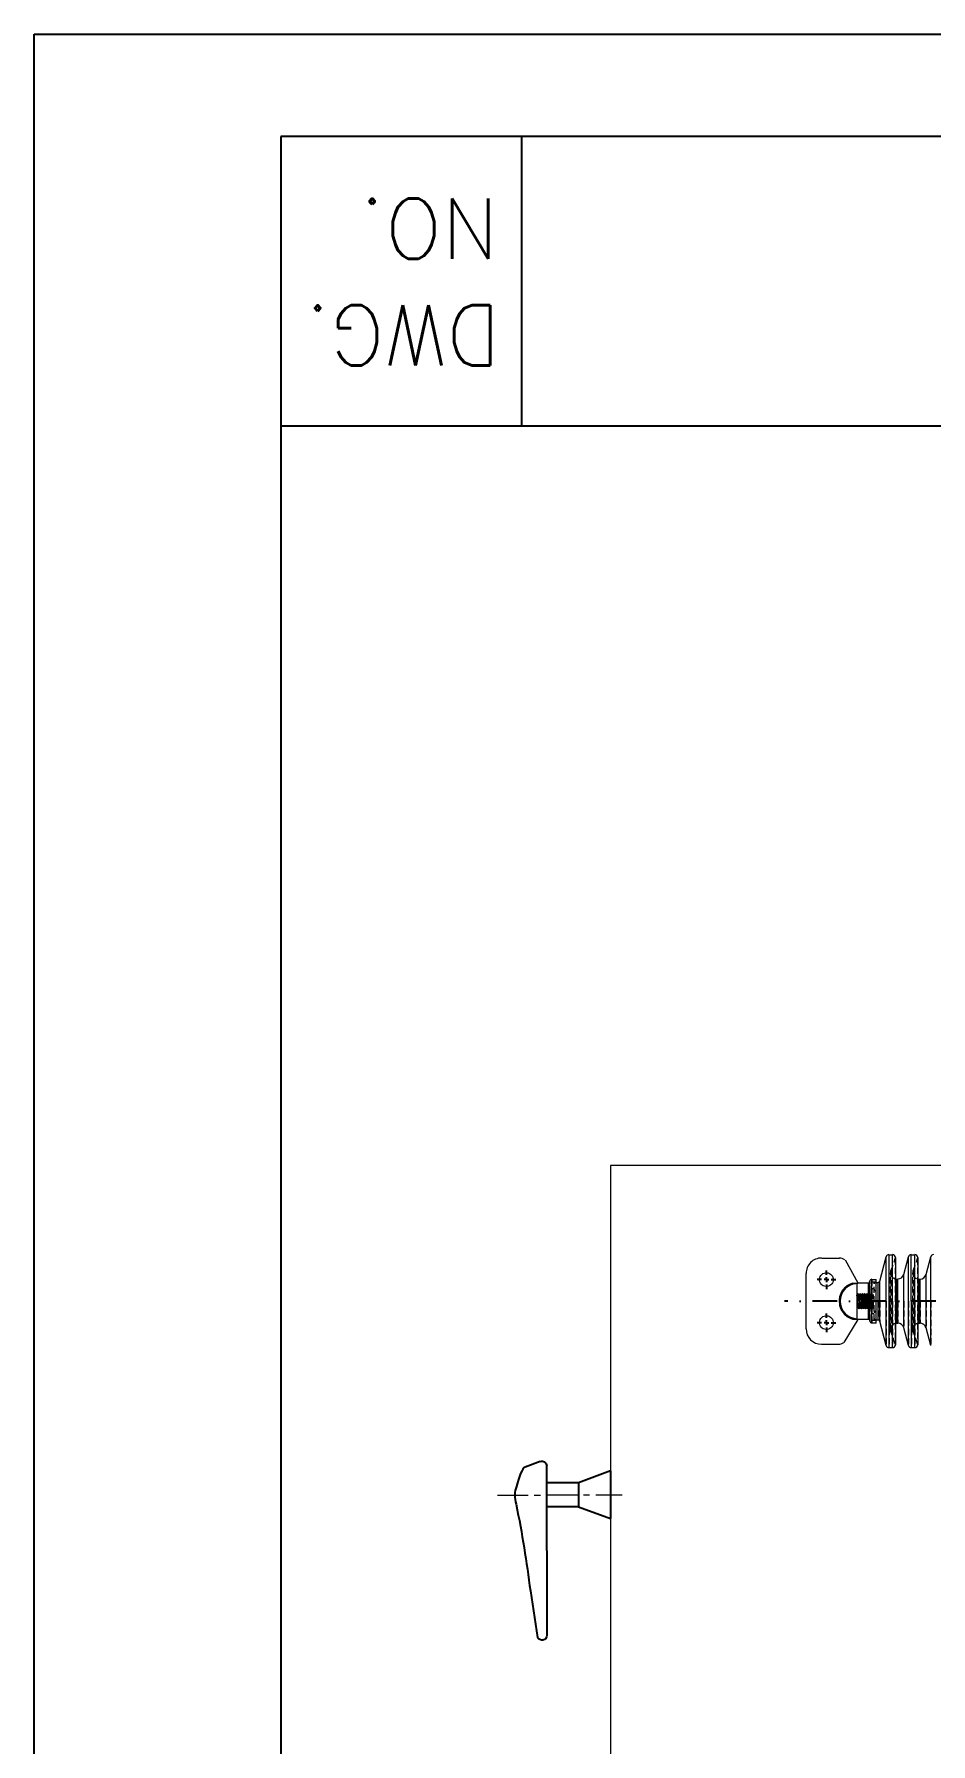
# Model space of a CAD drawing. Header units: millimetres. Extents: x -41310 to 13905, y 1865 to 89610.
# Drawn here: x 4733 to 5659, y 6646 to 8411 of the extents above; entities that cross this region are included whole.
import ezdxf

# ---------------------------------------------------------------- set-up
doc = ezdxf.new("R2010")
doc.units = ezdxf.units.MM
for name, pattern in [('CENTERX2', [101.6, 63.5, -12.7, 12.7, -12.7]), ('DASHDOT', [25.4, 12.7, -6.35, 0, -6.35]), ('HIDDEN', [9.525, 6.35, -3.175])]:
    doc.linetypes.add(name, pattern=pattern)
doc.layers.get('0').update_dxf_attribs({"color": 1, "linetype": 'DASHDOT'})
for name, color, linetype in [('1', 4, 'Continuous'), ('2', 3, 'Continuous'), ('DIM', 5, 'Continuous'), ('细线', 1, 'Continuous')]:
    doc.layers.add(name, color=color, linetype=linetype)
doc.layers.add('1轮廓实线层', color=7, linetype='Continuous', lineweight=0)
doc.layers.add('点画线1', color=4, linetype='CENTERX2', lineweight=20)
doc.styles.add('ROMANS', font='romans.shx', dxfattribs={"bigfont": 'whgtxt.shx'})

# ---------------------------------------------------------------- blocks, each defined once
blk = doc.blocks.new('A$C5193172F')
at = {"layer": '细线', "color": 4, "linetype": 'ByBlock', "lineweight": -3, "ltscale": 0.5}
for p, q in [((66, 179.9), (66, 5)), ((72.7, 184.5), (88.3, 178.7)), ((0, 175), (33, 162.6)), ((0, 175), (0, 125.5)), ((33, 162.6), (66, 162.6)), ((33, 162.6), (33, 137.8)), ((33, 137.8), (0, 125.5)), ((33, 137.8), (66, 137.8)), ((82.8, 51), (75.4, 2.8))]:
    blk.add_line(p, q, dxfattribs=at)
for centre, start, end in [((70.9, 179.9), 69.444, 180), ((70.9, 5), 180, 334.7989)]:
    blk.add_arc(centre, 4.95, start, end, dxfattribs=at)
blk.add_open_spline([(88.3, 178.7), (91.4, 177.9), (95.3, 165.7), (99.8, 149.8), (91.5, 113.6), (86.9, 80.7), (82.8, 51)], degree=3, knots=[0, 0, 0, 0, 18.13568, 23.4185, 29.461457, 84.380033, 84.380033, 84.380033, 84.380033], dxfattribs=at)

msp = doc.modelspace()

# ---------------------------------------------------------------- linework, layer by layer
at = {"color": 7, "linetype": 'Continuous', "lineweight": 15, "extrusion": (-0.004685, -0.017452, 0.999837)}
for p, q in [((5546, 7147.5, 150.8), (5564.3, 7147.5, 150.8)), ((5605.9, 7123.6, 150.6), (5612.6, 7148.8, 151.1)), ((5615.5, 7151, 151.1), (5619.2, 7151, 151.2)), ((5622.2, 7148, 151.1), (5622.2, 7058, 149.5)), ((5630.8, 7130.6, 150.9), (5635.6, 7148.8, 151.2)), ((5638.5, 7151, 151.2), (5642.2, 7151, 151.3)), ((5645.2, 7148, 151.2), (5645.2, 7058, 149.7)), ((5653.8, 7130.6, 151), (5658.6, 7148.8, 151.3)), ((5530, 7074.5, 149.4), (5530, 7131.5, 150.4)), ((5570.1, 7145.7, 150.8), (5583.3, 7122, 150.5)), ((5583.3, 7121.4, 150.5), (5577.9, 7121.4, 150.4)), ((5582.7, 7084.8, 149.8), (5582.7, 7121.2, 150.5)), ((5583.3, 7122, 150.5), (5594.3, 7122, 150.5)), ((5583.3, 7122, 150.5), (5583.3, 7121.4, 150.5)), ((5595.8, 7103, 150.2), (5595.8, 7123.5, 150.6)), ((5597.8, 7125.5, 150.6), (5602.3, 7125.5, 150.6)), ((5602.3, 7103, 150.2), (5602.3, 7125.5, 150.6)), ((5602.3, 7122.5, 150.6), (5604.4, 7122.5, 150.6)), ((5622.2, 7126, 150.7), (5623.4, 7125.9, 150.7)), ((5623.4, 7125.9, 150.7), (5624.6, 7125.9, 150.7)), ((5645.2, 7126, 150.8), (5646.4, 7125.9, 150.8)), ((5646.4, 7125.9, 150.8), (5647.6, 7125.9, 150.9)), ((5584.5, 7109, 150.3), (5584.5, 7109, 150.3)), ((5586.8, 7109, 150.3), (5586.8, 7109, 150.3)), ((5589.1, 7109, 150.3), (5589.1, 7109, 150.3)), ((5591.4, 7109, 150.3), (5591.4, 7109, 150.3)), ((5593.7, 7109, 150.3), (5593.7, 7109, 150.3)), ((5595.8, 7082.5, 149.9), (5595.8, 7103, 150.2)), ((5602.3, 7080.5, 149.8), (5602.3, 7103, 150.2)), ((5583.3, 7084, 149.8), (5569, 7060.3, 149.3)), ((5577.9, 7084.6, 149.8), (5583.3, 7084.6, 149.8)), ((5583.3, 7084.6, 149.8), (5583.3, 7084, 149.8)), ((5594.3, 7084, 149.9), (5583.3, 7084, 149.8)), ((5602.3, 7080.5, 149.8), (5597.8, 7080.5, 149.8)), ((5604.4, 7083.6, 149.9), (5602.3, 7083.6, 149.9)), ((5612.7, 7057.3, 149.5), (5605.9, 7082.5, 149.9)), ((5623.4, 7080.2, 149.9), (5622.2, 7080.1, 149.9)), ((5624.6, 7080.2, 149.9), (5623.4, 7080.2, 149.9)), ((5646.4, 7080.2, 150), (5645.2, 7080.1, 150)), ((5647.6, 7080.2, 150.1), (5646.4, 7080.2, 150)), ((5563.3, 7058.5, 149.3), (5546, 7058.5, 149.2)), ((5635.7, 7057.3, 149.6), (5630.8, 7075.5, 149.9)), ((5658.7, 7057.3, 149.7), (5653.8, 7075.5, 150)), ((5619.2, 7055, 149.5), (5615.6, 7055, 149.5)), ((5642.2, 7055, 149.6), (5638.6, 7055, 149.6))]:
    msp.add_line(p, q, dxfattribs=at)
at = {"color": 8, "linetype": 'Continuous', "lineweight": 15, "extrusion": (-0.004685, -0.017452, 0.999837)}
for p, q in [((5612.7, 7057.3, 149.5), (5612.6, 7148.8, 151.1)), ((5615.6, 7055, 149.5), (5615.5, 7151, 151.1)), ((5619.2, 7055, 149.5), (5619.2, 7151, 151.2)), ((5635.7, 7057.3, 149.6), (5635.6, 7148.8, 151.2)), ((5638.6, 7055, 149.6), (5638.5, 7151, 151.2)), ((5642.2, 7055, 149.6), (5642.2, 7151, 151.3)), ((5658.7, 7057.3, 149.7), (5658.6, 7148.8, 151.3)), ((5630.8, 7075.5, 149.9), (5630.8, 7130.6, 150.9)), ((5653.8, 7075.5, 150), (5653.8, 7130.6, 151)), ((5594.3, 7103, 150.2), (5594.3, 7122, 150.5)), ((5597.8, 7103, 150.2), (5597.8, 7125.5, 150.6)), ((5604.4, 7083.6, 149.9), (5604.4, 7122.5, 150.6)), ((5605.9, 7082.5, 149.9), (5605.9, 7123.6, 150.6)), ((5623.4, 7080.2, 149.9), (5623.4, 7125.9, 150.7)), ((5624.6, 7080.2, 149.9), (5624.6, 7125.9, 150.7)), ((5646.4, 7080.2, 150), (5646.4, 7125.9, 150.8)), ((5647.6, 7080.2, 150.1), (5647.6, 7125.9, 150.9)), ((5594.3, 7084, 149.9), (5594.3, 7103, 150.2)), ((5597.8, 7080.5, 149.8), (5597.8, 7103, 150.2))]:
    msp.add_line(p, q, dxfattribs=at)
at = {"color": 7, "linetype": 'HIDDEN', "lineweight": 0, "extrusion": (-0.004685, -0.017452, 0.999837)}
for p, q in [((5617.5, 7134.4, 150.9), (5622, 7147, 151.1)), ((5622, 7147, 151.1), (5622, 7059.1, 149.6)), ((5640.5, 7134.4, 151), (5645, 7147, 151.2)), ((5645, 7147, 151.2), (5645, 7059.1, 149.7)), ((5617.1, 7073.8, 149.8), (5617.1, 7132.2, 150.8)), ((5617.5, 7134.4, 150.9), (5617.5, 7071.7, 149.8)), ((5640.1, 7073.8, 149.9), (5640.1, 7132.2, 150.9)), ((5640.5, 7134.4, 151), (5640.5, 7071.7, 149.9)), ((5594.3, 7122, 150.5), (5594.3, 7084, 149.9)), ((5597.3, 7103, 150.2), (5597.3, 7123, 150.6)), ((5597.3, 7083, 149.9), (5597.3, 7123, 150.6)), ((5597.3, 7123, 150.6), (5602.3, 7123, 150.6)), ((5597.3, 7123, 150.6), (5600.3, 7123, 150.6)), ((5597.3, 7116, 150.4), (5600.3, 7116, 150.5)), ((5597.8, 7125.5, 150.6), (5597.8, 7080.5, 149.8)), ((5600.3, 7083, 149.9), (5600.3, 7123, 150.6)), ((5601.8, 7122.5, 150.6), (5602.3, 7122.5, 150.6)), ((5601.8, 7122.5, 150.6), (5601.8, 7083.6, 149.9)), ((5601.8, 7113.7, 150.4), (5601.8, 7092.4, 150.1)), ((5583.3, 7110.6, 150.3), (5582.2, 7108.7, 150.2)), ((5582.3, 7109, 150.2), (5582.2, 7108.7, 150.2)), ((5582.2, 7108.7, 150.2), (5584.4, 7108.7, 150.3)), ((5582.3, 7109, 150.2), (5584.5, 7109, 150.3)), ((5582.7, 7108.8, 150.2), (5582.9, 7109, 150.3)), ((5582.7, 7108.8, 150.2), (5582.7, 7097.3, 150)), ((5582.9, 7097.1, 150), (5582.7, 7097.3, 150)), ((5582.9, 7097.1, 150), (5582.9, 7109, 150.3)), ((5582.9, 7109, 150.3), (5599.3, 7109, 150.3)), ((5592.6, 7097.1, 150.1), (5582.9, 7097.1, 150)), ((5583.3, 7110.7, 150.3), (5583.3, 7110.6, 150.3)), ((5584.4, 7108.7, 150.3), (5583.3, 7110.6, 150.3)), ((5583.3, 7103, 150.1), (5587.3, 7109.8, 150.3)), ((5587.3, 7096.3, 150.1), (5583.3, 7103, 150.1)), ((5585.6, 7097.1, 150.1), (5583.4, 7097.1, 150)), ((5584.5, 7109, 150.3), (5584.4, 7108.7, 150.3)), ((5584.6, 7109, 150.3), (5586.8, 7109, 150.3)), ((5588, 7097.1, 150.1), (5585.7, 7097.1, 150.1)), ((5586.9, 7109, 150.3), (5589.1, 7109, 150.3)), ((5587.3, 7103, 150.2), (5587.3, 7109.8, 150.3)), ((5587.3, 7109.8, 150.3), (5597.3, 7109.8, 150.3)), ((5587.3, 7096.3, 150.1), (5587.3, 7103, 150.2)), ((5597.3, 7096.3, 150.1), (5587.3, 7096.3, 150.1)), ((5590.3, 7097.1, 150.1), (5588, 7097.1, 150.1)), ((5589.2, 7095.2, 150), (5589.1, 7095.1, 150)), ((5589.2, 7109, 150.3), (5591.4, 7109, 150.3)), ((5592.5, 7097.1, 150.1), (5590.3, 7097.1, 150.1)), ((5591.5, 7109, 150.3), (5593.7, 7109, 150.3)), ((5594.9, 7097.1, 150.1), (5592.6, 7097.1, 150.1)), ((5599.3, 7097.1, 150.1), (5592.6, 7097.1, 150.1)), ((5593.8, 7109, 150.3), (5596, 7109, 150.3)), ((5594.9, 7110.9, 150.3), (5594.9, 7110.8, 150.3)), ((5597.1, 7097.1, 150.1), (5594.9, 7097.1, 150.1)), ((5596.1, 7109, 150.3), (5598.3, 7109, 150.3)), ((5599.3, 7097.1, 150.1), (5597.2, 7097.1, 150.1)), ((5597.2, 7097.1, 150.1), (5597.8, 7096.1, 150.1)), ((5597.3, 7083, 149.9), (5597.3, 7103, 150.2)), ((5597.8, 7096.1, 150.1), (5598.3, 7095.2, 150.1)), ((5598.3, 7095.2, 150.1), (5598.8, 7096.2, 150.1)), ((5598.8, 7096.2, 150.1), (5599.3, 7096.9, 150.1)), ((5599.3, 7095.9, 150.1), (5599.3, 7110.1, 150.3)), ((5604.4, 7103, 150.2), (5604.4, 7083.6, 149.9)), ((5605.9, 7103, 150.3), (5605.9, 7082.5, 149.9)), ((5612.7, 7103, 150.3), (5612.7, 7057.3, 149.5)), ((5615.6, 7103, 150.3), (5615.6, 7055, 149.5)), ((5619.2, 7103, 150.3), (5619.2, 7055, 149.5)), ((5623.4, 7103, 150.3), (5623.4, 7080.2, 149.9)), ((5624.6, 7103, 150.3), (5624.6, 7080.2, 149.9)), ((5630.8, 7103, 150.4), (5630.8, 7075.5, 149.9)), ((5635.7, 7103, 150.4), (5635.7, 7057.3, 149.6)), ((5638.6, 7103, 150.4), (5638.6, 7055, 149.6)), ((5642.2, 7103, 150.4), (5642.2, 7055, 149.6)), ((5646.4, 7103, 150.4), (5646.4, 7080.2, 150)), ((5647.6, 7103, 150.5), (5647.6, 7080.2, 150.1)), ((5653.8, 7103, 150.5), (5653.8, 7075.5, 150)), ((5658.7, 7103, 150.5), (5658.7, 7057.3, 149.7)), ((5600.3, 7090, 150), (5597.3, 7090, 150)), ((5602.3, 7083, 149.9), (5597.3, 7083, 149.9)), ((5600.3, 7083, 149.9), (5597.3, 7083, 149.9)), ((5602.3, 7083.6, 149.9), (5601.8, 7083.6, 149.9)), ((5622, 7059.1, 149.6), (5617.5, 7071.7, 149.8)), ((5645, 7059.1, 149.7), (5640.5, 7071.7, 149.9))]:
    msp.add_line(p, q, dxfattribs=at)
at = {"ltscale": 2, "extrusion": (-0.004685, -0.017452, 0.999837)}
msp.add_line((5816.4, 7103, 151.2), (5507.4, 7103, 149.8), dxfattribs=at)
at = {"color": 7, "linetype": 'Continuous', "lineweight": 15, "extrusion": (-0.004685, -0.017452, 0.999837)}
for centre in [(3513.6, 8322.2), (3525.1, 8279.3)]:
    msp.add_circle(centre, 7.15, dxfattribs=at)
for centre, radius, start, end in [((3507.2, 8327), 16, 105.0301, 195.0301), ((3523.3, 8337.5), 10, 69.5682, 105.0301), ((3570.1, 8361), 3, 105.0301, 180.0301), ((3573.7, 8361.9), 3, 15.0301, 105.0301), ((3592.3, 8366.9), 3, 105.0301, 180.0301), ((3595.9, 8367.9), 3, 15.0301, 105.0301), ((3614.5, 8372.9), 3, 105.0301, 180.0301), ((3583, 8348.1), 6.35, 285.0301, 0.0301), ((3605.2, 8354), 6.35, 285.0301, 0.0301), ((3550.6, 8309.1), 19.2, 121.3018, 268.7583), ((3550.6, 8309.1), 18.2, 106.8027, 283.2574), ((3555.9, 8331.8), 1.5, 285.0301, 15.0301), ((3559.3, 8332.7), 2, 105.0301, 195.0301), ((3565.6, 8334.8), 1.5, 285.0301, 0.0301), ((3566.6, 8292.2), 1.5, 15.0301, 105.0301), ((3570, 8293.1), 2, 195.0301, 285.0301), ((3576.5, 8294.4), 1.5, 30.0301, 105.0301), ((3598.1, 8291.7), 6.35, 30.0301, 105.0301), ((3620.3, 8297.6), 6.35, 30.0301, 105.0301), ((3522, 8271.9), 16, 195.0301, 285.0301), ((3540.3, 8270.6), 10, 285.0301, 319.6772), ((3593.4, 8274), 3, 210.0301, 285.0301), ((3597, 8275), 3, 285.0301, 15.0301), ((3615.7, 8280), 3, 210.0301, 285.0301), ((3619.2, 8281), 3, 285.0301, 15.0301)]:
    msp.add_arc(centre, radius, start, end, dxfattribs=at)
at = {"color": 7, "linetype": 'HIDDEN', "lineweight": 0, "extrusion": (-0.004685, -0.017452, 0.999837)}
for centre, radius, start, end in [((3573.7, 8361.9), 3, 355.0301, 15.0301), ((3595.9, 8367.9), 3, 355.0301, 15.0301), ((3581.8, 8347.8), 6.35, 175.0301, 206.2801), ((3581.8, 8347.8), 6.35, 206.2801, 274.1097), ((3604, 8353.7), 6.35, 175.0301, 206.2801), ((3604, 8353.7), 6.35, 206.2801, 274.1097), ((3550.6, 8309.1), 19.2, 121.3018, 268.7583), ((3550.6, 8309.1), 18.2, 106.8027, 283.2574), ((3563.9, 8331.3), 1.5, 105.0301, 195.0301), ((3565.3, 8325.7), 1.5, 195.0301, 285.0301), ((3571.7, 8302.2), 1.5, 105.0301, 195.0301), ((3573.2, 8296.6), 1.5, 195.0301, 285.0301), ((3597, 8291.3), 6.35, 115.9504, 195.0301), ((3619.2, 8297.3), 6.35, 115.9504, 195.0301), ((3597, 8291.3), 6.35, 195.0301, 215.0301), ((3597, 8275), 3, 15.0301, 35.0301), ((3619.2, 8297.3), 6.35, 195.0301, 215.0301), ((3619.2, 8281), 3, 15.0301, 35.0301)]:
    msp.add_arc(centre, radius, start, end, dxfattribs=at)
at = {"color": 7, "linetype": 'Continuous', "lineweight": 15}
for points, knots in [([(5582.7, 7121.2, 150.5), (5582.7, 7121.2, 150.5), (5582.7, 7121.2, 150.5), (5582.7, 7121.2, 150.5), (5582.6, 7121.2, 150.5), (5582.3, 7121.3, 150.5), (5581.3, 7121.3, 150.5), (5579.8, 7121.4, 150.5), (5578.4, 7121.4, 150.4), (5577.9, 7121.4, 150.4)], [0, 0, 0, 0, 0.002449, 0.005537, 0.013164, 0.044256, 0.167412, 0.65957, 1, 1, 1, 1]), ([(5577.9, 7084.6, 149.8), (5578.5, 7084.6, 149.8), (5579.5, 7084.7, 149.8), (5580.7, 7084.7, 149.8), (5581.4, 7084.7, 149.8), (5581.8, 7084.8, 149.8), (5582.1, 7084.8, 149.8), (5582.3, 7084.8, 149.8), (5582.4, 7084.8, 149.8), (5582.5, 7084.8, 149.8), (5582.6, 7084.8, 149.8), (5582.6, 7084.8, 149.8), (5582.6, 7084.8, 149.8), (5582.7, 7084.8, 149.8), (5582.7, 7084.8, 149.8), (5582.7, 7084.8, 149.8), (5582.7, 7084.8, 149.8)], [0, 0, 0, 0, 0.409362, 0.604227, 0.7354, 0.823184, 0.881762, 0.920815, 0.946877, 0.964324, 0.976069, 0.98405, 0.991713, 0.995035, 0.998395, 1, 1, 1, 1])]:
    msp.add_open_spline(points, degree=3, knots=knots, dxfattribs=at)
at = {"color": 7, "linetype": 'HIDDEN', "lineweight": 0}
for points, knots in [([(5582.3, 7109, 150.2), (5582.5, 7109.3, 150.3), (5582.9, 7109.9, 150.3), (5583.2, 7110.5, 150.3), (5583.4, 7110.9, 150.3)], [0, 0, 0, 0, 0.499958, 1, 1, 1, 1]), ([(5583.4, 7097.2, 150), (5583.4, 7097.2, 150), (5583.3, 7097.2, 150), (5583.2, 7097.9, 150.1), (5583.1, 7099.1, 150.1), (5583, 7100.8, 150.1), (5582.9, 7102.7, 150.1), (5582.8, 7104.6, 150.2), (5582.6, 7106.4, 150.2), (5582.5, 7107.8, 150.2), (5582.4, 7108.7, 150.2), (5582.3, 7108.8, 150.2), (5582.3, 7108.9, 150.2)], [0, 0, 0, 0, 0.044536, 0.154013, 0.262455, 0.371978, 0.48038, 0.589941, 0.698309, 0.807901, 0.916244, 1, 1, 1, 1]), ([(5583.4, 7110.9, 150.3), (5583.6, 7110.6, 150.3), (5584, 7109.9, 150.3), (5584.4, 7109.3, 150.3), (5584.5, 7109, 150.3)], [0, 0, 0, 0, 0.500199, 1, 1, 1, 1]), ([(5584.5, 7095.3, 150), (5584.5, 7095.3, 150), (5584.4, 7095.3, 150), (5584.3, 7096.2, 150), (5584.2, 7097.9, 150.1), (5584.1, 7100.1, 150.1), (5584, 7102.6, 150.1), (5583.9, 7105.1, 150.2), (5583.8, 7107.4, 150.2), (5583.6, 7109.3, 150.3), (5583.5, 7110.5, 150.3), (5583.5, 7110.7, 150.3), (5583.4, 7110.8, 150.3)], [0, 0, 0, 0, 0.051936, 0.159783, 0.266615, 0.374509, 0.481301, 0.589232, 0.695991, 0.803952, 0.910686, 1, 1, 1, 1]), ([(5584.5, 7108.9, 150.3), (5584.5, 7108.7, 150.3), (5584.4, 7108.4, 150.2), (5584.3, 7107.2, 150.2), (5584.2, 7105.6, 150.2), (5584.1, 7103.8, 150.2), (5583.9, 7101.8, 150.1), (5583.8, 7100, 150.1), (5583.7, 7098.5, 150.1), (5583.6, 7097.5, 150.1), (5583.5, 7097, 150), (5583.4, 7097.1, 150), (5583.4, 7097.1, 150)], [0, 0, 0, 0, 0.107905, 0.215444, 0.323432, 0.430894, 0.53896, 0.646351, 0.754485, 0.861814, 0.97001, 1, 1, 1, 1]), ([(5584.5, 7095.2, 150), (5584.3, 7095.5, 150), (5584, 7096.1, 150), (5583.6, 7096.8, 150), (5583.4, 7097.1, 150)], [0, 0, 0, 0, 0.500226, 1, 1, 1, 1]), ([(5584.5, 7109, 150.3), (5584.7, 7109.3, 150.3), (5585.1, 7109.9, 150.3), (5585.5, 7110.6, 150.3), (5585.7, 7110.9, 150.3)], [0, 0, 0, 0, 0.497202, 1, 1, 1, 1]), ([(5597.1, 7097.1, 150.1), (5597.1, 7097.1, 150.1), (5597, 7097.2, 150.1), (5596.9, 7098, 150.1), (5596.8, 7099.3, 150.1), (5596.7, 7101, 150.2), (5596.6, 7102.9, 150.2), (5596.5, 7104.8, 150.2), (5596.3, 7106.6, 150.3), (5596.2, 7107.9, 150.3), (5596.1, 7108.8, 150.3), (5596, 7109.1, 150.3), (5595.9, 7108.8, 150.3), (5595.8, 7107.9, 150.3), (5595.6, 7106.4, 150.3), (5595.5, 7104.7, 150.2), (5595.4, 7102.8, 150.2), (5595.3, 7100.9, 150.2), (5595.2, 7099.2, 150.1), (5595.1, 7097.9, 150.1), (5594.9, 7097.1, 150.1), (5594.8, 7097, 150.1), (5594.7, 7097.4, 150.1), (5594.6, 7098.4, 150.1), (5594.5, 7099.9, 150.1), (5594.4, 7101.7, 150.2), (5594.2, 7103.7, 150.2), (5594.1, 7105.5, 150.2), (5594, 7107.1, 150.3), (5593.9, 7108.3, 150.3), (5593.8, 7109, 150.3), (5593.7, 7109, 150.3), (5593.5, 7108.5, 150.3), (5593.4, 7107.4, 150.3), (5593.3, 7105.8, 150.2), (5593.2, 7104, 150.2), (5593.1, 7102.1, 150.2), (5592.9, 7100.2, 150.1), (5592.8, 7098.7, 150.1), (5592.7, 7097.6, 150.1), (5592.6, 7097, 150.1), (5592.5, 7097.1, 150.1), (5592.4, 7097.7, 150.1), (5592.2, 7098.9, 150.1), (5592.1, 7100.6, 150.1), (5592, 7102.4, 150.2), (5591.9, 7104.4, 150.2), (5591.8, 7106.2, 150.2), (5591.7, 7107.6, 150.3), (5591.5, 7108.6, 150.3), (5591.4, 7109.1, 150.3), (5591.3, 7108.9, 150.3), (5591.2, 7108.1, 150.3), (5591.1, 7106.8, 150.3), (5591, 7105.2, 150.2), (5590.8, 7103.3, 150.2), (5590.7, 7101.3, 150.2), (5590.6, 7099.6, 150.1), (5590.5, 7098.2, 150.1), (5590.4, 7097.3, 150.1), (5590.3, 7097, 150.1), (5590.1, 7097.3, 150.1), (5590, 7098.1, 150.1), (5589.9, 7099.5, 150.1), (5589.8, 7101.2, 150.1), (5589.7, 7103.2, 150.2), (5589.5, 7105.1, 150.2), (5589.4, 7106.8, 150.2), (5589.3, 7108.1, 150.3), (5589.2, 7108.9, 150.3), (5589.1, 7109.1, 150.3), (5589, 7108.7, 150.3), (5588.8, 7107.7, 150.3), (5588.7, 7106.2, 150.2), (5588.6, 7104.5, 150.2), (5588.5, 7102.5, 150.2), (5588.4, 7100.7, 150.1), (5588.3, 7099, 150.1), (5588.1, 7097.8, 150.1), (5588, 7097.1, 150.1), (5587.9, 7097, 150.1), (5587.8, 7097.5, 150.1), (5587.7, 7098.6, 150.1), (5587.6, 7100.1, 150.1), (5587.4, 7102, 150.2), (5587.3, 7103.9, 150.2), (5587.2, 7105.7, 150.2), (5587.1, 7107.3, 150.2), (5587, 7108.4, 150.3), (5586.9, 7109, 150.3), (5586.7, 7109, 150.3), (5586.6, 7108.4, 150.3), (5586.5, 7107.2, 150.2), (5586.4, 7105.6, 150.2), (5586.3, 7103.8, 150.2), (5586.2, 7101.8, 150.1), (5586, 7100, 150.1), (5585.9, 7098.5, 150.1), (5585.8, 7097.5, 150.1), (5585.7, 7097, 150.1), (5585.6, 7097.1, 150.1), (5585.4, 7097.9, 150.1), (5585.3, 7099.1, 150.1), (5585.2, 7100.8, 150.1), (5585.1, 7102.7, 150.2), (5585, 7104.6, 150.2), (5584.9, 7106.4, 150.2), (5584.7, 7107.8, 150.2), (5584.6, 7108.7, 150.3), (5584.6, 7108.8, 150.3), (5584.5, 7108.9, 150.3)], [0, 0, 0, 0, 0.007868, 0.017215, 0.026453, 0.035802, 0.045039, 0.054388, 0.063625, 0.072974, 0.082211, 0.09156, 0.100797, 0.110145, 0.119384, 0.12873, 0.137971, 0.147315, 0.156559, 0.165899, 0.175146, 0.184483, 0.193734, 0.203066, 0.212321, 0.221649, 0.230909, 0.240231, 0.249498, 0.258813, 0.268086, 0.277394, 0.286674, 0.295974, 0.305262, 0.314554, 0.32385, 0.333134, 0.342439, 0.351715, 0.361027, 0.370296, 0.379615, 0.388878, 0.398203, 0.407461, 0.416791, 0.426044, 0.435379, 0.444627, 0.453966, 0.463211, 0.472553, 0.481795, 0.491141, 0.50038, 0.509728, 0.518966, 0.528314, 0.537551, 0.546901, 0.556137, 0.565487, 0.574723, 0.584072, 0.59331, 0.602658, 0.611897, 0.621242, 0.630484, 0.639827, 0.649071, 0.658411, 0.667659, 0.676995, 0.686246, 0.695578, 0.704834, 0.71416, 0.723422, 0.732742, 0.74201, 0.751324, 0.760598, 0.769905, 0.779187, 0.788485, 0.797775, 0.807065, 0.816363, 0.825645, 0.834951, 0.844226, 0.85354, 0.862808, 0.872128, 0.88139, 0.890716, 0.899972, 0.909303, 0.918555, 0.927891, 0.937139, 0.946479, 0.955723, 0.965066, 0.974307, 0.983653, 0.992892, 1, 1, 1, 1]), ([(5585.7, 7110.8, 150.3), (5585.7, 7110.8, 150.3), (5585.6, 7110.8, 150.3), (5585.5, 7110.1, 150.3), (5585.4, 7108.6, 150.3), (5585.3, 7106.4, 150.2), (5585.2, 7104, 150.2), (5585, 7101.4, 150.1), (5584.9, 7099, 150.1), (5584.8, 7097, 150.1), (5584.7, 7095.7, 150), (5584.6, 7095.1, 150), (5584.6, 7095.2, 150), (5584.6, 7095.2, 150)], [0, 0, 0, 0, 0.03215, 0.139325, 0.246138, 0.353396, 0.460132, 0.567466, 0.674133, 0.781535, 0.88814, 0.995602, 1, 1, 1, 1]), ([(5585.7, 7097.1, 150.1), (5585.7, 7097.1, 150.1), (5585.7, 7097, 150.1), (5585.6, 7097.5, 150.1), (5585.5, 7098.6, 150.1), (5585.3, 7100.1, 150.1), (5585.2, 7102, 150.1), (5585.1, 7103.9, 150.2), (5585, 7105.7, 150.2), (5584.9, 7107.3, 150.2), (5584.8, 7108.4, 150.3), (5584.7, 7109, 150.3), (5584.6, 7108.9, 150.3), (5584.6, 7108.9, 150.3)], [0, 0, 0, 0, 0.035568, 0.137505, 0.239943, 0.341954, 0.444312, 0.546403, 0.648674, 0.750853, 0.853031, 0.955302, 1, 1, 1, 1]), ([(5585.7, 7097.1, 150.1), (5585.5, 7096.8, 150.1), (5585.1, 7096.1, 150), (5584.8, 7095.5, 150), (5584.6, 7095.2, 150)], [0, 0, 0, 0, 0.499752, 1, 1, 1, 1]), ([(5585.7, 7110.9, 150.3), (5585.9, 7110.6, 150.3), (5586.3, 7109.9, 150.3), (5586.6, 7109.3, 150.3), (5586.8, 7109, 150.3)], [0, 0, 0, 0, 0.500231, 1, 1, 1, 1]), ([(5586.9, 7095.3, 150), (5586.8, 7095.2, 150), (5586.8, 7095.1, 150), (5586.7, 7095.8, 150), (5586.6, 7097.2, 150.1), (5586.4, 7099.2, 150.1), (5586.3, 7101.6, 150.1), (5586.2, 7104.2, 150.2), (5586.1, 7106.6, 150.2), (5586, 7108.7, 150.3), (5585.9, 7110.1, 150.3), (5585.8, 7110.9, 150.3), (5585.7, 7110.8, 150.3), (5585.7, 7110.8, 150.3)], [0, 0, 0, 0, 0.059495, 0.161074, 0.26315, 0.364802, 0.466799, 0.568531, 0.670441, 0.77226, 0.874079, 0.975989, 1, 1, 1, 1]), ([(5586.8, 7095.2, 150), (5586.6, 7095.5, 150), (5586.3, 7096.1, 150), (5585.9, 7096.8, 150.1), (5585.7, 7097.1, 150.1)], [0, 0, 0, 0, 0.50024, 1, 1, 1, 1]), ([(5586.9, 7109, 150.3), (5586.8, 7108.9, 150.3), (5586.7, 7108.7, 150.3), (5586.6, 7107.7, 150.2), (5586.5, 7106.2, 150.2), (5586.4, 7104.5, 150.2), (5586.3, 7102.5, 150.2), (5586.2, 7100.7, 150.1), (5586, 7099, 150.1), (5585.9, 7097.8, 150.1), (5585.8, 7097.4, 150.1), (5585.8, 7097.2, 150.1)], [0, 0, 0, 0, 0.107666, 0.219759, 0.330746, 0.442793, 0.553829, 0.66582, 0.776914, 0.888841, 1, 1, 1, 1]), ([(5586.8, 7109, 150.3), (5587, 7109.3, 150.3), (5587.4, 7109.9, 150.3), (5587.8, 7110.6, 150.3), (5588, 7110.9, 150.3)], [0, 0, 0, 0, 0.495935, 1, 1, 1, 1]), ([(5588, 7110.9, 150.3), (5587.9, 7110.8, 150.3), (5587.9, 7110.5, 150.3), (5587.7, 7109.2, 150.3), (5587.6, 7107.3, 150.2), (5587.5, 7104.9, 150.2), (5587.4, 7102.4, 150.2), (5587.3, 7099.9, 150.1), (5587.2, 7097.7, 150.1), (5587, 7096.1, 150), (5587, 7095.6, 150), (5586.9, 7095.3, 150)], [0, 0, 0, 0, 0.110584, 0.22231, 0.332935, 0.444614, 0.555289, 0.666912, 0.777644, 0.889204, 1, 1, 1, 1]), ([(5588, 7097.2, 150.1), (5588, 7097.2, 150.1), (5587.9, 7097.3, 150.1), (5587.8, 7098.2, 150.1), (5587.7, 7099.5, 150.1), (5587.6, 7101.2, 150.1), (5587.5, 7103.2, 150.2), (5587.3, 7105.1, 150.2), (5587.2, 7106.8, 150.2), (5587.1, 7108.1, 150.3), (5587, 7108.9, 150.3), (5586.9, 7108.9, 150.3), (5586.9, 7109, 150.3)], [0, 0, 0, 0, 0.066179, 0.172341, 0.277223, 0.383378, 0.48827, 0.594411, 0.699321, 0.80544, 0.910374, 1, 1, 1, 1]), ([(5588, 7097.1, 150.1), (5587.8, 7096.8, 150.1), (5587.4, 7096.1, 150), (5587.1, 7095.5, 150), (5586.9, 7095.2, 150)], [0, 0, 0, 0, 0.4998, 1, 1, 1, 1]), ([(5588, 7110.9, 150.3), (5588.2, 7110.5, 150.3), (5588.6, 7109.9, 150.3), (5589, 7109.2, 150.3), (5589.1, 7109, 150.3)], [0, 0, 0, 0, 0.562449, 1, 1, 1, 1]), ([(5589.1, 7095.3, 150), (5589.1, 7095.3, 150), (5589, 7095.5, 150), (5588.9, 7096.6, 150.1), (5588.8, 7098.4, 150.1), (5588.7, 7100.7, 150.1), (5588.6, 7103.2, 150.2), (5588.4, 7105.7, 150.2), (5588.3, 7108, 150.3), (5588.2, 7109.7, 150.3), (5588.1, 7110.7, 150.3), (5588, 7110.8, 150.3), (5588, 7110.8, 150.3)], [0, 0, 0, 0, 0.075524, 0.183813, 0.2908, 0.399082, 0.506079, 0.614347, 0.721362, 0.829607, 0.936647, 1, 1, 1, 1]), ([(5589.1, 7108.8, 150.3), (5589, 7108.6, 150.3), (5589, 7108.2, 150.3), (5588.9, 7106.8, 150.2), (5588.7, 7105.2, 150.2), (5588.6, 7103.3, 150.2), (5588.5, 7101.3, 150.1), (5588.4, 7099.6, 150.1), (5588.3, 7098.2, 150.1), (5588.2, 7097.3, 150.1), (5588.1, 7097, 150.1), (5588, 7097.1, 150.1), (5588, 7097.1, 150.1)], [0, 0, 0, 0, 0.111352, 0.221508, 0.332892, 0.44302, 0.55443, 0.664537, 0.775964, 0.886059, 0.997495, 1, 1, 1, 1]), ([(5589.1, 7095.2, 150), (5588.9, 7095.5, 150), (5588.6, 7096.1, 150.1), (5588.2, 7096.8, 150.1), (5588, 7097.1, 150.1)], [0, 0, 0, 0, 0.50024, 1, 1, 1, 1]), ([(5589.1, 7109, 150.3), (5589.3, 7109.3, 150.3), (5589.7, 7109.9, 150.3), (5590.1, 7110.6, 150.3), (5590.3, 7110.9, 150.3)], [0, 0, 0, 0, 0.494909, 1, 1, 1, 1]), ([(5590.3, 7097.2, 150.1), (5590.3, 7097.2, 150.1), (5590.2, 7097.2, 150.1), (5590.1, 7097.8, 150.1), (5590, 7098.9, 150.1), (5589.9, 7100.6, 150.1), (5589.8, 7102.4, 150.2), (5589.7, 7104.4, 150.2), (5589.6, 7106.2, 150.2), (5589.4, 7107.6, 150.3), (5589.3, 7108.6, 150.3), (5589.2, 7109.1, 150.3), (5589.2, 7109, 150.3), (5589.2, 7108.9, 150.3)], [0, 0, 0, 0, 0.025828, 0.131815, 0.237177, 0.343234, 0.448531, 0.55465, 0.659892, 0.766065, 0.871259, 0.977478, 1, 1, 1, 1]), ([(5590.3, 7097.1, 150.1), (5590.1, 7096.8, 150.1), (5589.7, 7096.1, 150.1), (5589.4, 7095.5, 150), (5589.2, 7095.2, 150)], [0, 0, 0, 0, 0.499803, 1, 1, 1, 1]), ([(5590.2, 7110.7, 150.3), (5590.2, 7110.4, 150.3), (5590.1, 7109.8, 150.3), (5590, 7108.1, 150.3), (5589.8, 7105.9, 150.2), (5589.7, 7103.3, 150.2), (5589.6, 7100.8, 150.1), (5589.5, 7098.5, 150.1), (5589.4, 7096.7, 150.1), (5589.3, 7095.7, 150), (5589.3, 7095.6, 150), (5589.3, 7095.6, 150)], [0, 0, 0, 0, 0.125245, 0.249149, 0.374431, 0.498303, 0.623613, 0.747463, 0.872792, 0.996628, 1, 1, 1, 1]), ([(5591.4, 7095.3, 150.1), (5591.4, 7095.3, 150.1), (5591.3, 7095.3, 150.1), (5591.3, 7096.1, 150.1), (5591.1, 7097.6, 150.1), (5591, 7099.8, 150.1), (5590.9, 7102.2, 150.2), (5590.8, 7104.8, 150.2), (5590.7, 7107.2, 150.3), (5590.5, 7109.1, 150.3), (5590.4, 7110.4, 150.3), (5590.3, 7111, 150.3), (5590.3, 7110.8, 150.3), (5590.3, 7110.8, 150.3)], [0, 0, 0, 0, 0.0326322, 0.1348275, 0.2364209, 0.3386829, 0.4402155, 0.542537, 0.6440158, 0.7463895, 0.8478214, 0.9502401, 1, 1, 1, 1]), ([(5590.3, 7110.9, 150.3), (5590.5, 7110.6, 150.3), (5590.9, 7109.9, 150.3), (5591.3, 7109.3, 150.3), (5591.4, 7109, 150.3)], [0, 0, 0, 0, 0.500224, 1, 1, 1, 1]), ([(5591.4, 7108.9, 150.3), (5591.4, 7108.9, 150.3), (5591.4, 7109, 150.3), (5591.3, 7108.4, 150.3), (5591.2, 7107.4, 150.3), (5591.1, 7105.8, 150.2), (5591, 7104, 150.2), (5590.8, 7102.1, 150.2), (5590.7, 7100.2, 150.1), (5590.6, 7098.7, 150.1), (5590.5, 7097.6, 150.1), (5590.4, 7097.1, 150.1), (5590.3, 7097.1, 150.1), (5590.3, 7097.1, 150.1)], [0, 0, 0, 0, 0.007189, 0.112645, 0.21833, 0.323874, 0.429465, 0.535104, 0.640602, 0.746333, 0.851747, 0.957561, 1, 1, 1, 1]), ([(5591.4, 7095.2, 150.1), (5591.2, 7095.5, 150.1), (5590.8, 7096.1, 150.1), (5590.5, 7096.8, 150.1), (5590.3, 7097.1, 150.1)], [0, 0, 0, 0, 0.500217, 1, 1, 1, 1]), ([(5591.4, 7109, 150.3), (5591.6, 7109.3, 150.3), (5592, 7109.9, 150.3), (5592.4, 7110.6, 150.3), (5592.6, 7110.9, 150.3)], [0, 0, 0, 0, 0.495499, 1, 1, 1, 1]), ([(5592.6, 7110.8, 150.3), (5592.6, 7110.8, 150.3), (5592.5, 7110.9, 150.3), (5592.4, 7110.2, 150.3), (5592.3, 7108.8, 150.3), (5592.2, 7106.7, 150.3), (5592.1, 7104.3, 150.2), (5592, 7101.7, 150.2), (5591.8, 7099.3, 150.1), (5591.7, 7097.3, 150.1), (5591.6, 7095.9, 150.1), (5591.5, 7095.2, 150.1), (5591.5, 7095.2, 150.1), (5591.5, 7095.2, 150.1)], [0, 0, 0, 0, 0.015449, 0.123105, 0.230994, 0.338739, 0.446532, 0.554374, 0.662073, 0.770008, 0.877622, 0.985642, 1, 1, 1, 1]), ([(5592.6, 7097.1, 150.1), (5592.6, 7097.1, 150.1), (5592.6, 7097, 150.1), (5592.5, 7097.5, 150.1), (5592.4, 7098.4, 150.1), (5592.3, 7099.9, 150.1), (5592.1, 7101.7, 150.2), (5592, 7103.7, 150.2), (5591.9, 7105.5, 150.2), (5591.8, 7107.1, 150.3), (5591.7, 7108.3, 150.3), (5591.6, 7109, 150.3), (5591.5, 7108.9, 150.3), (5591.5, 7108.9, 150.3)], [0, 0, 0, 0, 0.023268, 0.124659, 0.226947, 0.328389, 0.430621, 0.53212, 0.634288, 0.735852, 0.83795, 0.939585, 1, 1, 1, 1]), ([(5592.6, 7097.1, 150.1), (5592.4, 7096.8, 150.1), (5592, 7096.1, 150.1), (5591.7, 7095.5, 150.1), (5591.5, 7095.2, 150.1)], [0, 0, 0, 0, 0.499753, 1, 1, 1, 1]), ([(5592.6, 7110.9, 150.3), (5592.8, 7110.6, 150.3), (5593.2, 7109.9, 150.3), (5593.6, 7109.3, 150.3), (5593.7, 7109, 150.3)], [0, 0, 0, 0, 0.500258, 1, 1, 1, 1]), ([(5593.8, 7095.3, 150.1), (5593.8, 7095.2, 150.1), (5593.7, 7095.1, 150.1), (5593.6, 7095.7, 150.1), (5593.5, 7097, 150.1), (5593.4, 7098.9, 150.1), (5593.2, 7101.3, 150.2), (5593.1, 7103.9, 150.2), (5593, 7106.3, 150.3), (5592.9, 7108.5, 150.3), (5592.8, 7110, 150.3), (5592.7, 7110.8, 150.3), (5592.6, 7110.8, 150.3), (5592.6, 7110.8, 150.3)], [0, 0, 0, 0, 0.047981, 0.149563, 0.25204, 0.353672, 0.456093, 0.557782, 0.66014, 0.761894, 0.864182, 0.966007, 1, 1, 1, 1]), ([(5593.7, 7095.2, 150.1), (5593.5, 7095.5, 150.1), (5593.2, 7096.1, 150.1), (5592.8, 7096.8, 150.1), (5592.6, 7097.1, 150.1)], [0, 0, 0, 0, 0.500193, 1, 1, 1, 1]), ([(5593.7, 7108.7, 150.3), (5593.6, 7108.4, 150.3), (5593.5, 7107.9, 150.3), (5593.4, 7106.4, 150.3), (5593.3, 7104.7, 150.2), (5593.2, 7102.8, 150.2), (5593.1, 7100.9, 150.2), (5593, 7099.2, 150.1), (5592.8, 7097.9, 150.1), (5592.8, 7097.5, 150.1), (5592.7, 7097.3, 150.1)], [0, 0, 0, 0, 0.1257327, 0.2499952, 0.375704, 0.4999937, 0.6256698, 0.7499954, 0.8756298, 1, 1, 1, 1]), ([(5593.7, 7109, 150.3), (5593.9, 7109.3, 150.3), (5594.3, 7109.9, 150.3), (5594.7, 7110.6, 150.3), (5594.9, 7110.9, 150.3)], [0, 0, 0, 0, 0.496917, 1, 1, 1, 1]), ([(5594.9, 7097.2, 150.1), (5594.9, 7097.2, 150.1), (5594.8, 7097.3, 150.1), (5594.7, 7098, 150.1), (5594.6, 7099.3, 150.1), (5594.5, 7101, 150.2), (5594.4, 7102.9, 150.2), (5594.2, 7104.8, 150.2), (5594.1, 7106.6, 150.3), (5594, 7108, 150.3), (5593.9, 7108.8, 150.3), (5593.8, 7109.1, 150.3), (5593.8, 7108.9, 150.3), (5593.7, 7108.9, 150.3)], [0, 0, 0, 0, 0.0549568, 0.1574277, 0.2587097, 0.3611981, 0.4624669, 0.5649654, 0.6662279, 0.7687293, 0.8699926, 0.9724893, 1, 1, 1, 1]), ([(5594.8, 7110.5, 150.3), (5594.8, 7110.5, 150.3), (5594.7, 7110.4, 150.3), (5594.6, 7109.4, 150.3), (5594.5, 7107.6, 150.3), (5594.4, 7105.2, 150.2), (5594.3, 7102.7, 150.2), (5594.2, 7100.2, 150.2), (5594.1, 7098, 150.1), (5593.9, 7096.2, 150.1), (5593.9, 7095.7, 150.1), (5593.8, 7095.4, 150.1)], [0, 0, 0, 0, 0.009076, 0.133665, 0.256802, 0.381367, 0.504531, 0.629065, 0.752264, 0.876756, 1, 1, 1, 1]), ([(5594.9, 7097.1, 150.1), (5594.7, 7096.8, 150.1), (5594.3, 7096.1, 150.1), (5594, 7095.5, 150.1), (5593.8, 7095.2, 150.1)], [0, 0, 0, 0, 0.499752, 1, 1, 1, 1]), ([(5594.9, 7110.9, 150.3), (5595.1, 7110.6, 150.3), (5595.5, 7109.9, 150.3), (5595.8, 7109.3, 150.3), (5596, 7109, 150.3)], [0, 0, 0, 0, 0.500233, 1, 1, 1, 1]), ([(5596, 7095.3, 150.1), (5596, 7095.3, 150.1), (5595.9, 7095.4, 150.1), (5595.8, 7096.4, 150.1), (5595.7, 7098.1, 150.1), (5595.6, 7100.4, 150.2), (5595.5, 7102.9, 150.2), (5595.4, 7105.4, 150.2), (5595.2, 7107.7, 150.3), (5595.1, 7109.5, 150.3), (5595, 7110.6, 150.3), (5594.9, 7110.8, 150.3), (5594.9, 7110.8, 150.3)], [0, 0, 0, 0, 0.065464, 0.173115, 0.279521, 0.38719, 0.493582, 0.601262, 0.707647, 0.81533, 0.921716, 1, 1, 1, 1]), ([(5596, 7108.9, 150.3), (5596, 7108.7, 150.3), (5595.9, 7108.3, 150.3), (5595.8, 7107, 150.3), (5595.6, 7105.4, 150.2), (5595.5, 7103.5, 150.2), (5595.4, 7101.6, 150.2), (5595.3, 7099.8, 150.1), (5595.2, 7098.3, 150.1), (5595.1, 7097.4, 150.1), (5595, 7097, 150.1), (5594.9, 7097.1, 150.1), (5594.9, 7097.1, 150.1)], [0, 0, 0, 0, 0.109715, 0.218551, 0.328324, 0.437109, 0.546932, 0.655671, 0.765537, 0.87424, 0.98414, 1, 1, 1, 1]), ([(5596, 7095.2, 150.1), (5595.8, 7095.5, 150.1), (5595.5, 7096.1, 150.1), (5595.1, 7096.8, 150.1), (5594.9, 7097.1, 150.1)], [0, 0, 0, 0, 0.500222, 1, 1, 1, 1]), ([(5596, 7109, 150.3), (5596.2, 7109.3, 150.3), (5596.6, 7109.9, 150.3), (5597, 7110.6, 150.3), (5597.2, 7110.9, 150.4)], [0, 0, 0, 0, 0.499772, 1, 1, 1, 1]), ([(5597.1, 7110.7, 150.3), (5597.1, 7110.5, 150.3), (5597, 7110, 150.3), (5596.9, 7108.3, 150.3), (5596.8, 7106.1, 150.3), (5596.6, 7103.6, 150.2), (5596.5, 7101.1, 150.2), (5596.4, 7098.7, 150.1), (5596.3, 7096.8, 150.1), (5596.2, 7095.5, 150.1), (5596.1, 7095.3, 150.1), (5596.1, 7095.2, 150.1)], [0, 0, 0, 0, 0.111482, 0.222074, 0.333614, 0.444154, 0.555745, 0.66624, 0.777874, 0.888331, 1, 1, 1, 1]), ([(5597.2, 7097.1, 150.1), (5597.1, 7097.3, 150.1), (5597.1, 7097.6, 150.1), (5596.9, 7098.8, 150.1), (5596.8, 7100.4, 150.2), (5596.7, 7102.2, 150.2), (5596.6, 7104.1, 150.2), (5596.5, 7106, 150.3), (5596.4, 7107.5, 150.3), (5596.2, 7108.5, 150.3), (5596.1, 7109, 150.3), (5596.1, 7108.9, 150.3), (5596.1, 7108.9, 150.3)], [0, 0, 0, 0, 0.107119, 0.214144, 0.321358, 0.428294, 0.535596, 0.642452, 0.749833, 0.856616, 0.96407, 1, 1, 1, 1]), ([(5597.2, 7097.1, 150.1), (5597, 7096.8, 150.1), (5596.6, 7096.1, 150.1), (5596.3, 7095.5, 150.1), (5596.1, 7095.2, 150.1)], [0, 0, 0, 0, 0.499794, 1, 1, 1, 1]), ([(5598.3, 7095.2, 150.1), (5598.2, 7095.4, 150.1), (5598.2, 7095.9, 150.1), (5598.1, 7097.4, 150.1), (5597.9, 7099.5, 150.2), (5597.8, 7101.9, 150.2), (5597.7, 7104.5, 150.2), (5597.6, 7106.9, 150.3), (5597.5, 7108.9, 150.3), (5597.3, 7110.3, 150.3), (5597.2, 7111, 150.4), (5597.2, 7110.8, 150.4), (5597.2, 7110.8, 150.4)], [0, 0, 0, 0, 0.104522, 0.208952, 0.313566, 0.41791, 0.522609, 0.626875, 0.731652, 0.835846, 0.940694, 1, 1, 1, 1]), ([(5597.2, 7110.9, 150.4), (5597.4, 7110.6, 150.3), (5597.8, 7109.9, 150.3), (5598.2, 7109.3, 150.3), (5598.3, 7109, 150.3)], [0, 0, 0, 0, 0.507493, 1, 1, 1, 1]), ([(5598.2, 7108.9, 150.3), (5598.2, 7108.7, 150.3), (5598.1, 7108.3, 150.3), (5598, 7107, 150.3), (5597.9, 7105.4, 150.3), (5597.8, 7103.5, 150.2), (5597.6, 7101.6, 150.2), (5597.5, 7099.8, 150.2), (5597.4, 7098.4, 150.1), (5597.3, 7097.4, 150.1), (5597.2, 7097.2, 150.1), (5597.2, 7097.1, 150.1)], [0, 0, 0, 0, 0.111915, 0.222935, 0.334909, 0.445876, 0.557902, 0.668822, 0.780891, 0.891774, 1, 1, 1, 1]), ([(5599.3, 7097.9, 150.1), (5599.2, 7098.2, 150.1), (5599.2, 7098.9, 150.2), (5599, 7100.4, 150.2), (5598.9, 7102.2, 150.2), (5598.8, 7104.1, 150.2), (5598.7, 7106, 150.3), (5598.6, 7107.5, 150.3), (5598.5, 7108.5, 150.3), (5598.4, 7109, 150.3), (5598.3, 7108.9, 150.3), (5598.3, 7108.9, 150.3)], [0, 0, 0, 0, 0.100746, 0.223393, 0.345723, 0.46847, 0.590708, 0.713547, 0.8357, 0.958622, 1, 1, 1, 1])]:
    msp.add_open_spline(points, degree=3, knots=knots, dxfattribs=at)
at = {"layer": '1', "lineweight": -3, "ltscale": 2, "extrusion": (-0.004685, -0.017452, 0.999837)}
for p, q in [((4732.8, 8410.8, 86.3), (13904.7, 8410.8, 129.3)), ((4733.3, 1865.1, -27.9), (4732.8, 8410.8, 86.3)), ((13819.1, 8305.3, 127), (4987.5, 8305.3, 85.7)), ((4987.5, 8305.3, 85.7), (4988, 1958.5, -25.1))]:
    msp.add_line(p, q, dxfattribs=at)
at = {"layer": '1轮廓实线层', "ltscale": 2, "extrusion": (-0.004685, -0.017452, 0.999837)}
msp.add_lwpolyline([(3444.2, 7721.4), (3782.2, 7812.2), (3605.9, 8468.9), (3267.9, 8378.2)], close=True, dxfattribs=at)
at = {"layer": '2', "extrusion": (-0.004685, -0.017452, 0.999837)}
for p, q in [((5235.9, 8305.3, 86.8), (5235.9, 8006.4, 81.6)), ((4987.5, 8006.4, 80.4), (7011.4, 8006.4, 89.9))]:
    msp.add_line(p, q, dxfattribs=at)
at = {"layer": 'DIM', "color": 0, "extrusion": (-0.004685, -0.017452, 0.999837)}
for p, q in [((5550.9, 7130.3, 150.5), (5550.9, 7134.9, 150.6)), ((5545.9, 7125.3, 150.4), (5541.3, 7125.3, 150.3)), ((5550.9, 7125.3, 150.4), (5548.4, 7125.3, 150.4)), ((5550.9, 7125.3, 150.4), (5550.9, 7127.8, 150.4)), ((5550.9, 7125.3, 150.4), (5550.9, 7122.8, 150.3)), ((5550.9, 7125.3, 150.4), (5553.4, 7125.3, 150.4)), ((5550.9, 7120.3, 150.3), (5550.9, 7115.6, 150.2)), ((5555.9, 7125.3, 150.4), (5560.6, 7125.3, 150.4)), ((5545.9, 7080.8, 149.6), (5541.3, 7080.8, 149.6)), ((5550.9, 7080.8, 149.6), (5548.4, 7080.8, 149.6)), ((5550.9, 7085.8, 149.7), (5550.9, 7090.4, 149.8)), ((5550.9, 7080.8, 149.6), (5550.9, 7083.3, 149.7)), ((5550.9, 7080.8, 149.6), (5550.9, 7078.3, 149.6)), ((5550.9, 7080.8, 149.6), (5553.4, 7080.8, 149.6)), ((5555.9, 7080.8, 149.6), (5560.6, 7080.8, 149.7)), ((5550.9, 7075.8, 149.5), (5550.9, 7071.1, 149.4))]:
    msp.add_line(p, q, dxfattribs=at)
at = {"layer": '点画线1', "color": 1, "ltscale": 0.5, "extrusion": (-0.004685, -0.017452, 0.999837)}
msp.add_line((5211.1, 6902.9, 144.9), (5340.1, 6903.2, 145.5), dxfattribs=at)

# ---------------------------------------------------------------- block references
at = {"layer": '细线', "color": 4, "linetype": 'ByBlock', "lineweight": -3, "ltscale": 0.5, "extrusion": (-0.004685, -0.017452, 0.999837), "xscale": -1, "rotation": 15.0300830919104}
msp.add_blockref('A$C5193172F', (3394.9, 7904.9), dxfattribs=at)

# ---------------------------------------------------------------- texts
at = {"layer": '2', "extrusion": (-0.004685, -0.017452, 0.999837), "style": 'ROMANS'}
for s, p in [('NO.', (2897.3, 9310.7, -82.7)), ('DWG.', (2928, 9204.9, -82.7))]:
    msp.add_text(s, height=62.1, rotation=195.0301, dxfattribs=at).set_placement(p)

doc.saveas('drawing.dxf')
